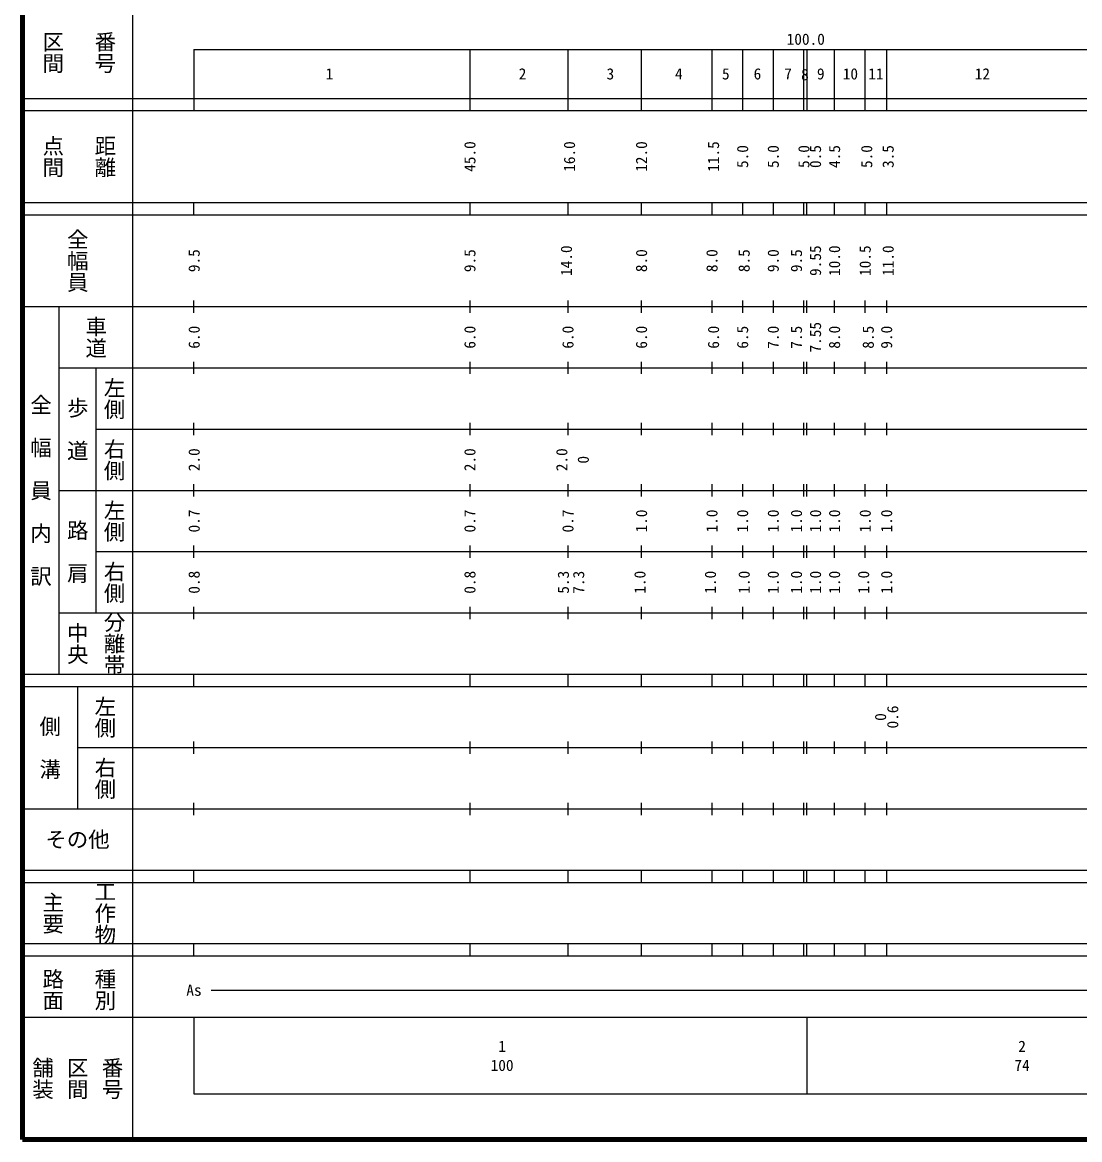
# Model space of a CAD drawing. Units: millimetres on the paper, enlarged 1000 times. Extents: x 40000 to 680000, y 20000 to 380000.
# Drawn here: x 40000 to 212539, y 20000 to 202409 of the extents above; entities that cross this region are included whole.
import ezdxf
from ezdxf.enums import TextEntityAlignment as Align

# ---------------------------------------------------------------- set-up
doc = ezdxf.new("R2010")
doc.units = ezdxf.units.MM
doc.header["$LTSCALE"] = 1000
doc.layers.add('M-TTL', color=2, linetype='Continuous', lineweight=140)
doc.layers.add('M-TTL-BAND', color=7, linetype='Continuous', lineweight=25)
doc.styles.add('@ＭＳ ゴシック', font='')
doc.styles.add('ＭＳ ゴシック', font='')
doc.styles.get('@ＭＳ ゴシック').set_extended_font_data('@MS Gothic')
doc.styles.get('ＭＳ ゴシック').set_extended_font_data('MS Gothic')

msp = doc.modelspace()

# ---------------------------------------------------------------- linework, layer by layer
at = {"layer": 'M-TTL'}
for p, q in [((40000, 380000), (40000, 20000)), ((40000, 20000), (680000, 20000))]:
    msp.add_line(p, q, dxfattribs=at)
at = {"layer": 'M-TTL-BAND'}
for p, q in [((58000, 370000), (58000, 20000)), ((68000, 198000), (579000, 198000)), ((68000, 198000), (68000, 188000)), ((113000, 198000), (113000, 188000)), ((129000, 198000), (129000, 188000)), ((141000, 198000), (141000, 188000)), ((152500, 198000), (152500, 188000)), ((157500, 198000), (157500, 188000)), ((162500, 198000), (162500, 188000)), ((167500, 198000), (167500, 188000)), ((168000, 198000), (168000, 188000)), ((172500, 198000), (172500, 188000)), ((177500, 198000), (177500, 188000)), ((181000, 198000), (181000, 188000)), ((40000, 190000), (579000, 190000)), ((40000, 188000), (579000, 188000)), ((40000, 173000), (579000, 173000)), ((68000, 171000), (68000, 173000)), ((113000, 173000), (113000, 171000)), ((129000, 173000), (129000, 171000)), ((141000, 173000), (141000, 171000)), ((152500, 173000), (152500, 171000)), ((157500, 173000), (157500, 171000)), ((162500, 173000), (162500, 171000)), ((167500, 173000), (167500, 171000)), ((168000, 171000), (168000, 173000)), ((172500, 173000), (172500, 171000)), ((177500, 173000), (177500, 171000)), ((181000, 173000), (181000, 171000)), ((40000, 171000), (579000, 171000)), ((68000, 155000), (68000, 157000)), ((113000, 157000), (113000, 155000)), ((129000, 157000), (129000, 155000)), ((141000, 157000), (141000, 155000)), ((152500, 157000), (152500, 155000)), ((157500, 157000), (157500, 155000)), ((162500, 157000), (162500, 155000)), ((167500, 157000), (167500, 155000)), ((168000, 155000), (168000, 157000)), ((172500, 157000), (172500, 155000)), ((177500, 157000), (177500, 155000)), ((181000, 157000), (181000, 155000)), ((40000, 156000), (579000, 156000)), ((46000, 96000), (46000, 156000)), ((46000, 146000), (579000, 146000)), ((52000, 146000), (52000, 106000)), ((68000, 145000), (68000, 147000)), ((113000, 147000), (113000, 145000)), ((129000, 147000), (129000, 145000)), ((141000, 147000), (141000, 145000)), ((152500, 147000), (152500, 145000)), ((157500, 147000), (157500, 145000)), ((162500, 147000), (162500, 145000)), ((167500, 147000), (167500, 145000)), ((168000, 145000), (168000, 147000)), ((172500, 147000), (172500, 145000)), ((177500, 147000), (177500, 145000)), ((181000, 147000), (181000, 145000)), ((68000, 135000), (68000, 137000)), ((113000, 137000), (113000, 135000)), ((129000, 137000), (129000, 135000)), ((141000, 137000), (141000, 135000)), ((152500, 137000), (152500, 135000)), ((157500, 137000), (157500, 135000)), ((162500, 137000), (162500, 135000)), ((167500, 137000), (167500, 135000)), ((168000, 135000), (168000, 137000)), ((172500, 137000), (172500, 135000)), ((177500, 137000), (177500, 135000)), ((181000, 137000), (181000, 135000)), ((52000, 136000), (579000, 136000)), ((46000, 126000), (579000, 126000)), ((68000, 125000), (68000, 127000)), ((113000, 127000), (113000, 125000)), ((129000, 127000), (129000, 125000)), ((141000, 127000), (141000, 125000)), ((152500, 127000), (152500, 125000)), ((157500, 127000), (157500, 125000)), ((162500, 127000), (162500, 125000)), ((167500, 127000), (167500, 125000)), ((168000, 125000), (168000, 127000)), ((172500, 127000), (172500, 125000)), ((177500, 127000), (177500, 125000)), ((181000, 127000), (181000, 125000)), ((68000, 115000), (68000, 117000)), ((113000, 117000), (113000, 115000)), ((129000, 117000), (129000, 115000)), ((141000, 117000), (141000, 115000)), ((152500, 117000), (152500, 115000)), ((157500, 117000), (157500, 115000)), ((162500, 117000), (162500, 115000)), ((167500, 117000), (167500, 115000)), ((168000, 115000), (168000, 117000)), ((172500, 117000), (172500, 115000)), ((177500, 117000), (177500, 115000)), ((181000, 117000), (181000, 115000)), ((52000, 116000), (579000, 116000)), ((46000, 106000), (579000, 106000)), ((68000, 105000), (68000, 107000)), ((113000, 107000), (113000, 105000)), ((129000, 107000), (129000, 105000)), ((141000, 107000), (141000, 105000)), ((152500, 107000), (152500, 105000)), ((157500, 107000), (157500, 105000)), ((162500, 107000), (162500, 105000)), ((167500, 107000), (167500, 105000)), ((168000, 105000), (168000, 107000)), ((172500, 107000), (172500, 105000)), ((177500, 107000), (177500, 105000)), ((181000, 107000), (181000, 105000)), ((40000, 96000), (579000, 96000)), ((68000, 94000), (68000, 96000)), ((113000, 96000), (113000, 94000)), ((129000, 96000), (129000, 94000)), ((141000, 96000), (141000, 94000)), ((152500, 96000), (152500, 94000)), ((157500, 96000), (157500, 94000)), ((162500, 96000), (162500, 94000)), ((167500, 96000), (167500, 94000)), ((168000, 94000), (168000, 96000)), ((172500, 96000), (172500, 94000)), ((177500, 96000), (177500, 94000)), ((181000, 96000), (181000, 94000)), ((40000, 94000), (579000, 94000)), ((49000, 94000), (49000, 74000)), ((49000, 84000), (579000, 84000)), ((68000, 83000), (68000, 85000)), ((113000, 85000), (113000, 83000)), ((129000, 85000), (129000, 83000)), ((141000, 85000), (141000, 83000)), ((152500, 85000), (152500, 83000)), ((157500, 85000), (157500, 83000)), ((162500, 85000), (162500, 83000)), ((167500, 85000), (167500, 83000)), ((168000, 83000), (168000, 85000)), ((172500, 85000), (172500, 83000)), ((177500, 85000), (177500, 83000)), ((181000, 85000), (181000, 83000)), ((68000, 73000), (68000, 75000)), ((113000, 75000), (113000, 73000)), ((129000, 75000), (129000, 73000)), ((141000, 75000), (141000, 73000)), ((152500, 75000), (152500, 73000)), ((157500, 75000), (157500, 73000)), ((162500, 75000), (162500, 73000)), ((167500, 75000), (167500, 73000)), ((168000, 73000), (168000, 75000)), ((172500, 75000), (172500, 73000)), ((177500, 75000), (177500, 73000)), ((181000, 75000), (181000, 73000)), ((40000, 74000), (579000, 74000)), ((40000, 64000), (579000, 64000)), ((68000, 62000), (68000, 64000)), ((113000, 64000), (113000, 62000)), ((129000, 64000), (129000, 62000)), ((141000, 64000), (141000, 62000)), ((152500, 64000), (152500, 62000)), ((157500, 64000), (157500, 62000)), ((162500, 64000), (162500, 62000)), ((167500, 64000), (167500, 62000)), ((168000, 62000), (168000, 64000)), ((172500, 64000), (172500, 62000)), ((177500, 64000), (177500, 62000)), ((181000, 64000), (181000, 62000)), ((40000, 62000), (579000, 62000)), ((40000, 52000), (579000, 52000)), ((68000, 50000), (68000, 52000)), ((113000, 52000), (113000, 50000)), ((129000, 52000), (129000, 50000)), ((141000, 52000), (141000, 50000)), ((152500, 52000), (152500, 50000)), ((157500, 52000), (157500, 50000)), ((162500, 52000), (162500, 50000)), ((167500, 52000), (167500, 50000)), ((168000, 50000), (168000, 52000)), ((172500, 52000), (172500, 50000)), ((177500, 52000), (177500, 50000)), ((181000, 52000), (181000, 50000)), ((40000, 50000), (579000, 50000)), ((70805, 44406), (565903, 44406)), ((40000, 40000), (579000, 40000)), ((68000, 40000), (68000, 27500)), ((168000, 40000), (168000, 27500)), ((68000, 27500), (579000, 27500))]:
    msp.add_line(p, q, dxfattribs=at)

# ---------------------------------------------------------------- texts
for s, height, rotation, style, p in [('番号', 2566, 270, '@ＭＳ ゴシック', (53500, 197500)), ('区間', 2566, 270, '@ＭＳ ゴシック', (45000, 197500)), ('点間', 2566, 270, '@ＭＳ ゴシック', (45000, 180500)), ('距離', 2566, 270, '@ＭＳ ゴシック', (53500, 180500)), ('45.0', 1833, 90, 'ＭＳ ゴシック', (113026, 180500)), ('16.0', 1833, 90, 'ＭＳ ゴシック', (129276, 180500)), ('12.0', 1833, 90, 'ＭＳ ゴシック', (141027, 180500)), ('11.5', 1833, 90, 'ＭＳ ゴシック', (152777, 180500)), ('5.0', 1833, 90, 'ＭＳ ゴシック', (157527, 180500)), ('5.0', 1833, 90, 'ＭＳ ゴシック', (162528, 180500)), ('5.0', 1833, 90, 'ＭＳ ゴシック', (167528, 180500)), ('0.5', 1833, 90, 'ＭＳ ゴシック', (169423, 180500)), ('4.5', 1833, 90, 'ＭＳ ゴシック', (172528, 180500)), ('5.0', 1833, 90, 'ＭＳ ゴシック', (177778, 180500)), ('3.5', 1833, 90, 'ＭＳ ゴシック', (181278, 180500)), ('全幅員', 2566, 270, '@ＭＳ ゴシック', (49000, 163500)), ('9.5', 1833, 90, 'ＭＳ ゴシック', (68024, 163500)), ('9.5', 1833, 90, 'ＭＳ ゴシック', (113026, 163500)), ('14.0', 1833, 90, 'ＭＳ ゴシック', (128776, 163500)), ('8.0', 1833, 90, 'ＭＳ ゴシック', (141027, 163500)), ('8.0', 1833, 90, 'ＭＳ ゴシック', (152527, 163500)), ('8.5', 1833, 90, 'ＭＳ ゴシック', (157777, 163500)), ('9.0', 1833, 90, 'ＭＳ ゴシック', (162528, 163500)), ('9.5', 1833, 90, 'ＭＳ ゴシック', (166313, 163500)), ('9.55', 1833, 90, 'ＭＳ ゴシック', (169421, 163500)), ('10.0', 1833, 90, 'ＭＳ ゴシック', (172528, 163500)), ('10.5', 1833, 90, 'ＭＳ ゴシック', (177528, 163500)), ('11.0', 1833, 90, 'ＭＳ ゴシック', (181278, 163500)), ('車道', 2566, 270, '@ＭＳ ゴシック', (52000, 151000)), ('7.55', 1833, 90, 'ＭＳ ゴシック', (169421, 151000)), ('6.0', 1833, 90, 'ＭＳ ゴシック', (68024, 151000)), ('6.0', 1833, 90, 'ＭＳ ゴシック', (113026, 151000)), ('6.0', 1833, 90, 'ＭＳ ゴシック', (129026, 151000)), ('6.0', 1833, 90, 'ＭＳ ゴシック', (141027, 151000)), ('6.0', 1833, 90, 'ＭＳ ゴシック', (152777, 151000)), ('6.5', 1833, 90, 'ＭＳ ゴシック', (157527, 151000)), ('7.0', 1833, 90, 'ＭＳ ゴシック', (162528, 151000)), ('7.5', 1833, 90, 'ＭＳ ゴシック', (166313, 151000)), ('8.0', 1833, 90, 'ＭＳ ゴシック', (172528, 151000)), ('8.5', 1833, 90, 'ＭＳ ゴシック', (178028, 151000)), ('9.0', 1833, 90, 'ＭＳ ゴシック', (181028, 151000)), ('左側', 2566, 270, '@ＭＳ ゴシック', (55000, 141000)), ('全\u3000幅\u3000員\u3000内\u3000訳', 2566, 270, '@ＭＳ ゴシック', (43000, 126000)), ('歩\u3000道', 2566, 270, '@ＭＳ ゴシック', (49000, 136000)), ('右側', 2566, 270, '@ＭＳ ゴシック', (55000, 131000)), ('2.0', 1833, 90, 'ＭＳ ゴシック', (68024, 131000)), ('2.0', 1833, 90, 'ＭＳ ゴシック', (113026, 131000)), ('2.0', 1833, 90, 'ＭＳ ゴシック', (128026, 131000)), ('0', 1833, 90, 'ＭＳ ゴシック', (131527, 131000)), ('左側', 2566, 270, '@ＭＳ ゴシック', (55000, 121000)), ('0.7', 1833, 90, 'ＭＳ ゴシック', (68024, 121000)), ('0.7', 1833, 90, 'ＭＳ ゴシック', (113026, 121000)), ('0.7', 1833, 90, 'ＭＳ ゴシック', (129026, 121000)), ('1.0', 1833, 90, 'ＭＳ ゴシック', (141027, 121000)), ('1.0', 1833, 90, 'ＭＳ ゴシック', (152527, 121000)), ('1.0', 1833, 90, 'ＭＳ ゴシック', (157527, 121000)), ('1.0', 1833, 90, 'ＭＳ ゴシック', (162528, 121000)), ('1.0', 1833, 90, 'ＭＳ ゴシック', (166313, 121000)), ('1.0', 1833, 90, 'ＭＳ ゴシック', (169421, 121000)), ('1.0', 1833, 90, 'ＭＳ ゴシック', (172528, 121000)), ('1.0', 1833, 90, 'ＭＳ ゴシック', (177528, 121000)), ('1.0', 1833, 90, 'ＭＳ ゴシック', (181028, 121000)), ('路\u3000肩', 2566, 270, '@ＭＳ ゴシック', (49000, 116000)), ('右側', 2566, 270, '@ＭＳ ゴシック', (55000, 111000)), ('0.8', 1833, 90, 'ＭＳ ゴシック', (68024, 111000)), ('0.8', 1833, 90, 'ＭＳ ゴシック', (113026, 111000)), ('5.3', 1833, 90, 'ＭＳ ゴシック', (128276, 111000)), ('7.3', 1833, 90, 'ＭＳ ゴシック', (130776, 111000)), ('1.0', 1833, 90, 'ＭＳ ゴシック', (140777, 111000)), ('1.0', 1833, 90, 'ＭＳ ゴシック', (152277, 111000)), ('1.0', 1833, 90, 'ＭＳ ゴシック', (157777, 111000)), ('1.0', 1833, 90, 'ＭＳ ゴシック', (162528, 111000)), ('1.0', 1833, 90, 'ＭＳ ゴシック', (166313, 111000)), ('1.0', 1833, 90, 'ＭＳ ゴシック', (169421, 111000)), ('1.0', 1833, 90, 'ＭＳ ゴシック', (172528, 111000)), ('1.0', 1833, 90, 'ＭＳ ゴシック', (177278, 111000)), ('1.0', 1833, 90, 'ＭＳ ゴシック', (181028, 111000)), ('分離帯', 2566, 270, '@ＭＳ ゴシック', (55000, 101000)), ('中央', 2566, 270, '@ＭＳ ゴシック', (49000, 101000)), ('左側', 2566, 270, '@ＭＳ ゴシック', (53500, 89000)), ('0', 1833, 90, 'ＭＳ ゴシック', (180028, 89000)), ('0.6', 1833, 90, 'ＭＳ ゴシック', (182028, 89000)), ('側\u3000溝', 2566, 270, '@ＭＳ ゴシック', (44500, 84000)), ('右側', 2566, 270, '@ＭＳ ゴシック', (53500, 79000)), ('主要', 2566, 270, '@ＭＳ ゴシック', (45000, 57000)), ('工作物', 2566, 270, '@ＭＳ ゴシック', (53500, 57000)), ('路面', 2566, 270, '@ＭＳ ゴシック', (45000, 44500)), ('種別', 2566, 270, '@ＭＳ ゴシック', (53500, 44500)), ('舗装', 2566, 270, '@ＭＳ ゴシック', (43333, 30000)), ('区間', 2566, 270, '@ＭＳ ゴシック', (49000, 30000)), ('番号', 2566, 270, '@ＭＳ ゴシック', (54667, 30000))]:
    msp.add_text(s, height=height, rotation=rotation, dxfattribs=dict(at, style=style)).set_placement(p, align=Align.MIDDLE_CENTER)
at = {"layer": 'M-TTL-BAND', "style": 'ＭＳ ゴシック'}
msp.add_text('100.0', height=1833, dxfattribs=at).set_placement((167844, 198195), align=Align.BOTTOM_CENTER)
for s, height, p in [('1', 1833, (90124, 194000)), ('2', 1833, (121625, 194000)), ('3', 1833, (135959, 194000)), ('4', 1833, (147126, 194000)), ('5', 1833, (154793, 194000)), ('6', 1833, (159960, 194000)), ('7', 1833, (164960, 194000)), ('8', 1833, (167709, 193884)), ('9', 1833, (170293, 194000)), ('10', 1833, (175127, 194000)), ('11', 1833, (179294, 194000)), ('12', 1833, (196669, 194000)), ('その他', 2566, (49000, 69000)), ('As', 1833, (68006, 44406)), ('1', 1833, (118288, 35238)), ('2', 1833, (203144, 35238)), ('100', 1833, (118288, 32131)), ('74', 1833, (203144, 32131))]:
    msp.add_text(s, height=height, dxfattribs=at).set_placement(p, align=Align.MIDDLE_CENTER)

doc.saveas('drawing.dxf')
